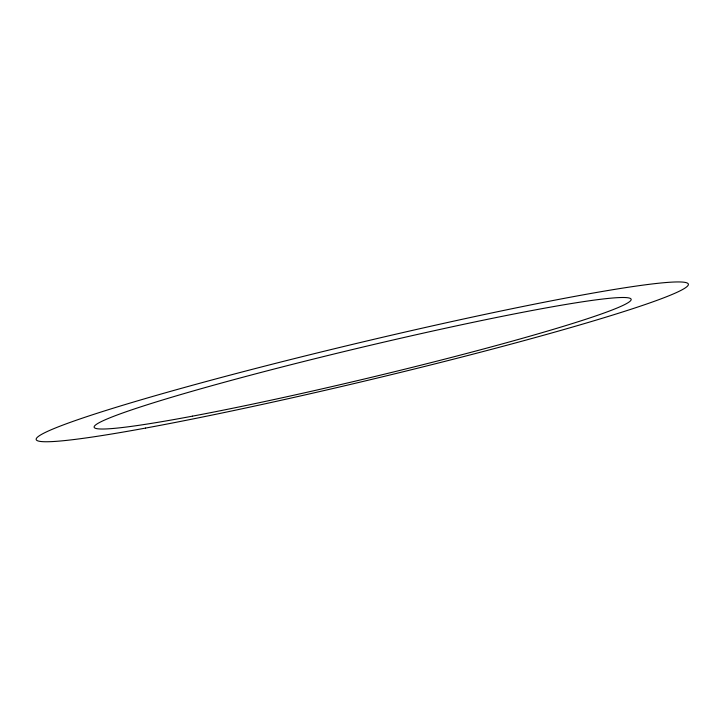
<?xml version="1.0" encoding="UTF-8"?>
<svg xmlns="http://www.w3.org/2000/svg" width="724" height="724" viewBox="0 0 724 724"><rect width="100%" height="100%" fill="white"/><g stroke="black" fill="none" stroke-linecap="round" stroke-linejoin="round"><path stroke-width="1.09" d="M145.533 428.083A335.203 19.249 -13.4 0 0 681.664 290.016A335.203 19.249 -13.4 0 0 259.672 367.421A335.203 19.249 -13.4 0 0 145.533 428.083M192.466 416.155A276.025 15.711 -13.4 0 0 627.618 302.967A276.025 15.711 -13.4 0 0 267.799 370.67A276.025 15.711 -13.4 0 0 192.466 416.155"/></g></svg>
